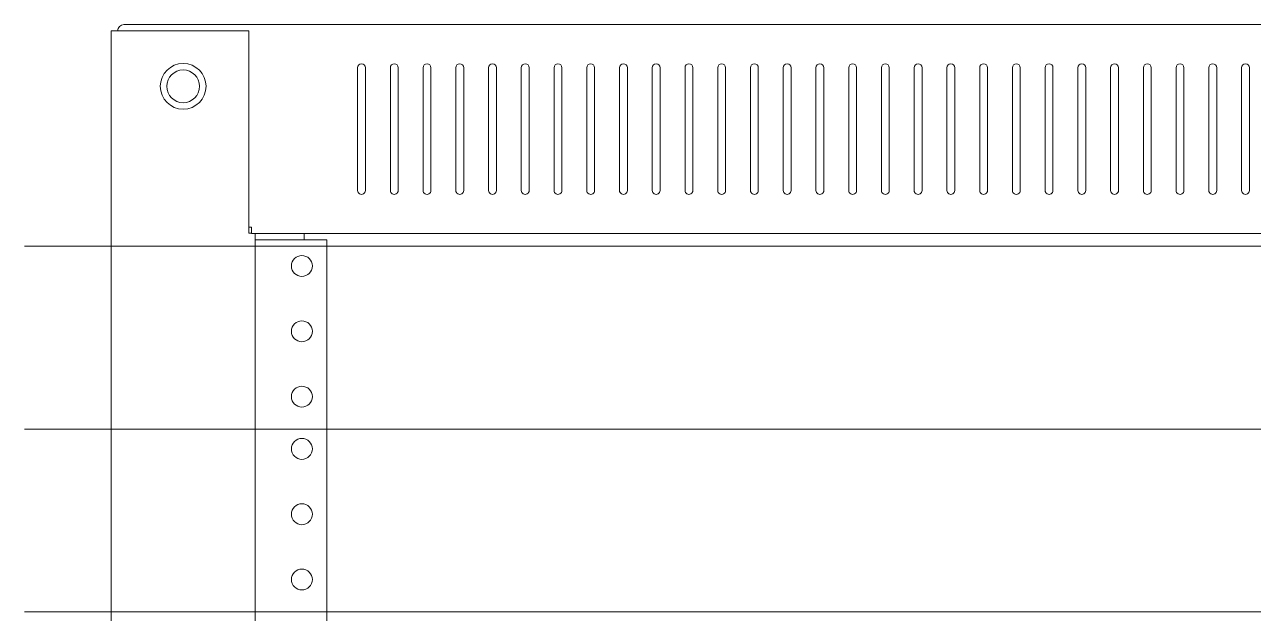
# Model space of a CAD drawing. Header units: millimetres. Extents: x -71336 to -35435, y -26189 to 22712.
# Drawn here: x -57405.2 to -57106.8, y -3016.6 to -2873.4 of the extents above; entities that cross this region are included whole.
import ezdxf

# ---------------------------------------------------------------- set-up
doc = ezdxf.new("R2010")
doc.units = ezdxf.units.MM
doc.layers.add('SC - Equipment', color=7, linetype='Continuous', lineweight=13)
doc.layers.add('SC - Rack Layout - U-guides and centreline', color=5, linetype='Continuous', lineweight=13, plot=False)
doc.styles.add('ARIAL', font='arial.ttf')

# ---------------------------------------------------------------- blocks, each defined once
blk = doc.blocks.new('*U104')
at = {"layer": 'SC - Rack Layout - U-guides and centreline', "ltscale": 5}
blk.add_lwpolyline([(-300, 0), (300, 0)], dxfattribs=at)
blk = doc.blocks.new('*U105')
at = {"layer": 'SC - Rack Layout - U-guides and centreline', "color": 0, "linetype": 'ByBlock', "lineweight": -2, "transparency": 16777216}
for p in [(0, 222.25), (0, 177.8), (0, 133.35)]:
    blk.add_blockref('*U104', p, dxfattribs=at)
blk = doc.blocks.new('*U160')
at = {"ltscale": 5}
for p, q in [((-279.3873, 325.374), (-279.3873, 274.574)), ((-244.4623, 274.574), (-227.076, 274.574))]:
    blk.add_line(p, q, dxfattribs=at)
at = {"layer": 'SC - Equipment'}
for p, q in [((-279.3873, 325.374), (-245.9863, 325.374)), ((-276.352, 326.898), (276.352, 326.898)), ((-274.828, 325.374), (-276.352, 325.374)), ((-245.9863, 276.1615), (-245.9863, 325.374)), ((-219.583, 286.5755), (-219.583, 316.4205)), ((-217.678, 316.4205), (-217.678, 286.5755)), ((-211.6328, 286.5755), (-211.6328, 316.4205)), ((-209.7278, 316.4205), (-209.7278, 286.5755)), ((-203.6826, 286.5755), (-203.6826, 316.4205)), ((-201.7776, 316.4205), (-201.7776, 286.5755)), ((-195.7324, 286.5755), (-195.7324, 316.4205)), ((-193.8274, 316.4205), (-193.8274, 286.5755)), ((-187.7822, 286.5755), (-187.7822, 316.4205)), ((-185.8772, 316.4205), (-185.8772, 286.5755)), ((-179.832, 286.5755), (-179.832, 316.4205)), ((-177.927, 316.4205), (-177.927, 286.5755)), ((-171.8818, 286.5755), (-171.8818, 316.4205)), ((-169.9768, 316.4205), (-169.9768, 286.5755)), ((-163.9316, 286.5755), (-163.9316, 316.4205)), ((-162.0266, 316.4205), (-162.0266, 286.5755)), ((-155.9814, 286.5755), (-155.9814, 316.4205)), ((-154.0764, 316.4205), (-154.0764, 286.5755)), ((-148.0312, 286.5755), (-148.0312, 316.4205)), ((-146.1262, 316.4205), (-146.1262, 286.5755)), ((-140.081, 286.5755), (-140.081, 316.4205)), ((-138.176, 316.4205), (-138.176, 286.5755)), ((-132.1308, 286.5755), (-132.1308, 316.4205)), ((-130.2258, 316.4205), (-130.2258, 286.5755)), ((-124.1806, 286.5755), (-124.1806, 316.4205)), ((-122.2756, 316.4205), (-122.2756, 286.5755)), ((-116.2304, 286.5755), (-116.2304, 316.4205)), ((-114.3254, 316.4205), (-114.3254, 286.5755)), ((-108.2802, 286.5755), (-108.2802, 316.4205)), ((-106.3752, 316.4205), (-106.3752, 286.5755)), ((-100.33, 286.5755), (-100.33, 316.4205)), ((-98.425, 316.4205), (-98.425, 286.5755)), ((-92.3798, 286.5755), (-92.3798, 316.4205)), ((-90.4748, 316.4205), (-90.4748, 286.5755)), ((-84.4296, 286.5755), (-84.4296, 316.4205)), ((-82.5246, 316.4205), (-82.5246, 286.5755)), ((-76.4794, 286.5755), (-76.4794, 316.4205)), ((-74.5744, 316.4205), (-74.5744, 286.5755)), ((-68.5292, 286.5755), (-68.5292, 316.4205)), ((-66.6242, 316.4205), (-66.6242, 286.5755)), ((-60.579, 286.5755), (-60.579, 316.4205)), ((-58.674, 316.4205), (-58.674, 286.5755)), ((-52.6288, 286.5755), (-52.6288, 316.4205)), ((-50.7238, 316.4205), (-50.7238, 286.5755)), ((-44.6786, 286.5755), (-44.6786, 316.4205)), ((-42.7736, 316.4205), (-42.7736, 286.5755)), ((-36.7284, 286.5755), (-36.7284, 316.4205)), ((-34.8234, 316.4205), (-34.8234, 286.5755)), ((-28.7782, 286.5755), (-28.7782, 316.4205)), ((-26.8732, 316.4205), (-26.8732, 286.5755)), ((-20.828, 286.5755), (-20.828, 316.4205)), ((-18.923, 316.4205), (-18.923, 286.5755)), ((-12.8778, 286.5755), (-12.8778, 316.4205)), ((-10.9728, 316.4205), (-10.9728, 286.5755)), ((-4.9276, 286.5755), (-4.9276, 316.4205)), ((-3.0226, 316.4205), (-3.0226, 286.5755)), ((-245.364, 277.6982), (-245.9863, 277.6982)), ((-245.364, 276.098), (-245.364, 277.6982)), ((-279.3873, 274.574), (-279.3873, 230.124)), ((-245.364, 276.1615), (-245.9863, 276.1615)), ((-245.364, 276.098), (244.4623, 276.098)), ((-244.4623, 274.574), (-244.4623, 276.098)), ((-244.4623, 230.124), (-244.4623, 274.574)), ((-232.537, 276.098), (-232.537, 274.574)), ((-227.076, 274.574), (-227.076, 230.124)), ((-13.1509, 276.098), (-17.4362, 276.098)), ((-279.3873, 230.124), (-279.3873, 185.674)), ((-244.4623, 185.674), (-244.4623, 230.124)), ((-227.076, 230.124), (-227.076, 185.674)), ((-279.3873, 185.674), (-279.3873, 141.224)), ((-244.4623, 141.224), (-244.4623, 185.674)), ((-227.076, 185.674), (-227.076, 141.224))]:
    blk.add_line(p, q, dxfattribs=at)
for centre, radius in [((-261.9375, 311.8866), 5.5499), ((-261.9375, 311.8866), 3.9751), ((-233.1149, 268.224), 2.54), ((-233.1149, 252.349), 2.54), ((-233.1149, 236.474), 2.54), ((-233.1149, 223.774), 2.54), ((-233.1149, 207.899), 2.54), ((-233.1149, 192.024), 2.54)]:
    blk.add_circle(centre, radius, dxfattribs=at)
for centre, radius, start, end in [((-276.352, 325.374), 1.524, 90, 180), ((-218.6305, 316.4205), 0.9525, 0.000017, 180.000009), ((-210.6803, 316.4205), 0.9525, 0.000017, 180.000009), ((-202.7301, 316.4205), 0.9525, 0.000017, 180.000009), ((-194.7799, 316.4205), 0.9525, 0.000017, 180.000009), ((-186.8297, 316.4205), 0.9525, 0.000017, 180.000009), ((-178.8795, 316.4205), 0.9525, 0.000017, 180.000009), ((-170.9293, 316.4205), 0.9525, 0.000017, 180.000009), ((-162.9791, 316.4205), 0.9525, 0.000017, 180.000009), ((-155.0289, 316.4205), 0.9525, 0.000017, 180.000009), ((-147.0787, 316.4205), 0.9525, 0.000017, 180.000009), ((-139.1285, 316.4205), 0.9525, 0.000017, 180.000009), ((-131.1783, 316.4205), 0.9525, 0.000017, 180.000009), ((-123.2281, 316.4205), 0.9525, 0.000017, 180.000009), ((-115.2779, 316.4205), 0.9525, 0.000017, 180.000009), ((-107.3277, 316.4205), 0.9525, 0.000017, 180.000009), ((-99.3775, 316.4205), 0.9525, 0.000017, 180.000009), ((-91.4273, 316.4205), 0.9525, 0.000017, 180.000009), ((-83.4771, 316.4205), 0.9525, 0.000017, 180.000009), ((-75.5269, 316.4205), 0.9525, 0.000017, 180.000009), ((-67.5767, 316.4205), 0.9525, 0.000017, 180.000009), ((-59.6265, 316.4205), 0.9525, 0.000017, 180.000009), ((-51.6763, 316.4205), 0.9525, 0.000017, 180.000009), ((-43.7261, 316.4205), 0.9525, 0.000017, 180.000009), ((-35.7759, 316.4205), 0.9525, 0.000017, 180.000009), ((-27.8257, 316.4205), 0.9525, 0.000017, 180.000009), ((-19.8755, 316.4205), 0.9525, 0.000017, 180.000009), ((-11.9253, 316.4205), 0.9525, 0.000017, 180.000009), ((-3.9751, 316.4205), 0.9525, 0.000017, 180.000009), ((-218.6305, 286.5755), 0.9525, 180.000009, 0.000017), ((-210.6803, 286.5755), 0.9525, 180.000009, 0.000017), ((-202.7301, 286.5755), 0.9525, 180.000009, 0.000017), ((-194.7799, 286.5755), 0.9525, 180.000009, 0.000017), ((-186.8297, 286.5755), 0.9525, 180.000009, 0.000017), ((-178.8795, 286.5755), 0.9525, 180.000009, 0.000017), ((-170.9293, 286.5755), 0.9525, 180.000009, 0.000017), ((-162.9791, 286.5755), 0.9525, 180.000009, 0.000017), ((-155.0289, 286.5755), 0.9525, 180.000009, 0.000017), ((-147.0787, 286.5755), 0.9525, 180.000009, 0.000017), ((-139.1285, 286.5755), 0.9525, 180.000009, 0.000017), ((-131.1783, 286.5755), 0.9525, 180.000009, 0.000017), ((-123.2281, 286.5755), 0.9525, 180.000009, 0.000017), ((-115.2779, 286.5755), 0.9525, 180.000009, 0.000017), ((-107.3277, 286.5755), 0.9525, 180.000009, 0.000017), ((-99.3775, 286.5755), 0.9525, 180.000009, 0.000017), ((-91.4273, 286.5755), 0.9525, 180.000009, 0.000017), ((-83.4771, 286.5755), 0.9525, 180.000009, 0.000017), ((-75.5269, 286.5755), 0.9525, 180.000009, 0.000017), ((-67.5767, 286.5755), 0.9525, 180.000009, 0.000017), ((-59.6265, 286.5755), 0.9525, 180.000009, 0.000017), ((-51.6763, 286.5755), 0.9525, 180.000009, 0.000017), ((-43.7261, 286.5755), 0.9525, 180.000009, 0.000017), ((-35.7759, 286.5755), 0.9525, 180.000009, 0.000017), ((-27.8257, 286.5755), 0.9525, 180.000009, 0.000017), ((-19.8755, 286.5755), 0.9525, 180.000009, 0.000017), ((-11.9253, 286.5755), 0.9525, 180.000009, 0.000017), ((-3.9751, 286.5755), 0.9525, 180.000009, 0.000017)]:
    blk.add_arc(centre, radius, start, end, dxfattribs=at)
at = {"ltscale": 5, "style": 'ARIAL', "flags": 1}
blk.add_attdef('UNITS', (470.5, 46), '', height=9.74, dxfattribs=at)

msp = doc.modelspace()

# ---------------------------------------------------------------- block references
at = {"layer": 'SC - Equipment'}
msp.add_blockref('*U160', (-57104.768, -3200.342), dxfattribs=at)
at = {"layer": 'SC - Rack Layout - U-guides and centreline'}
msp.add_blockref('*U105', (-57105.219, -3149.542), dxfattribs=at)

doc.saveas('drawing.dxf')
